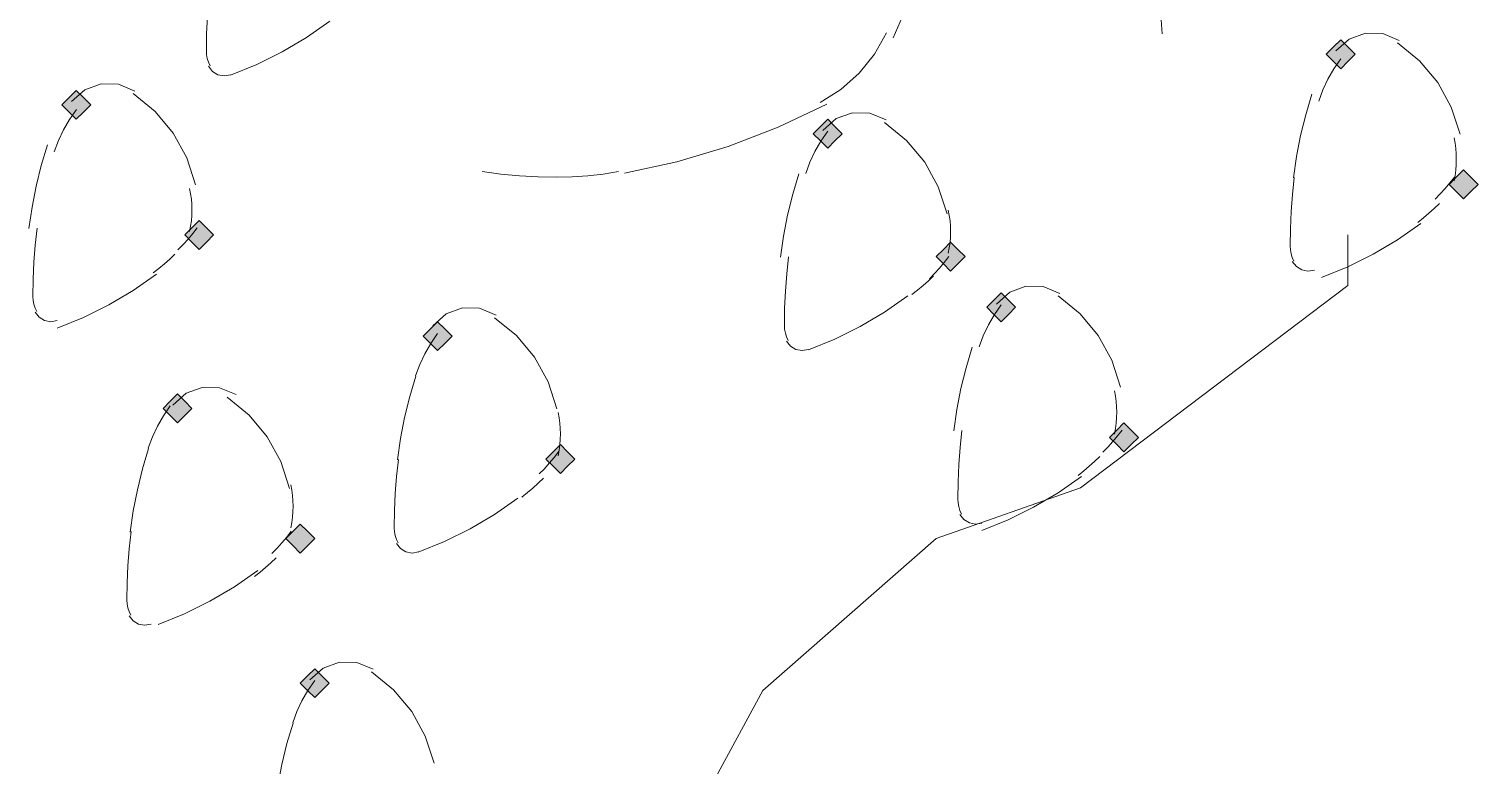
# Model space of a CAD drawing. Header units: millimetres. Extents: x 0 to 420, y 0 to 297.
# Drawn here: x 103.557 to 107.802, y 80.786 to 82.941 of the extents above; entities that cross this region are included whole.
import ezdxf

# ---------------------------------------------------------------- set-up
doc = ezdxf.new("R2010")
doc.units = ezdxf.units.MM

msp = doc.modelspace()

# ---------------------------------------------------------------- hatches: boundary and pattern name
for points in [[(107.3997, 82.9098), (107.3785, 82.8887), (107.3573, 82.8675), (107.3785, 82.8463), (107.3997, 82.8252), (107.4208, 82.8463), (107.442, 82.8675), (107.4208, 82.8887), (107.3997, 82.9098)], [(103.6955, 82.7617), (103.6743, 82.7405), (103.6532, 82.7193), (103.6743, 82.6982), (103.6955, 82.677), (103.7167, 82.6982), (103.7378, 82.7193), (103.7167, 82.7405), (103.6955, 82.7617)], [(105.8968, 82.677), (105.8757, 82.6558), (105.8545, 82.6347), (105.8757, 82.6135), (105.8968, 82.5923), (105.918, 82.6135), (105.9392, 82.6347), (105.918, 82.6558), (105.8968, 82.677)], [(107.7595, 82.5288), (107.7383, 82.5077), (107.7172, 82.4865), (107.7383, 82.4653), (107.7595, 82.4442), (107.7807, 82.4653), (107.8018, 82.4865), (107.7807, 82.5077), (107.7595, 82.5288)], [(104.0553, 82.3807), (104.0342, 82.3595), (104.013, 82.3383), (104.0342, 82.3172), (104.0553, 82.296), (104.0765, 82.3172), (104.0977, 82.3383), (104.0765, 82.3595), (104.0553, 82.3807)], [(106.2567, 82.3172), (106.2355, 82.296), (106.2143, 82.2748), (106.2355, 82.2537), (106.2567, 82.2325), (106.2778, 82.2537), (106.299, 82.2748), (106.2778, 82.296), (106.2567, 82.3172)], [(106.4048, 82.169), (106.3837, 82.1478), (106.3625, 82.1267), (106.3837, 82.1055), (106.4048, 82.0843), (106.426, 82.1055), (106.4472, 82.1267), (106.426, 82.1478), (106.4048, 82.169)], [(104.7538, 82.0843), (104.7327, 82.0632), (104.7115, 82.042), (104.7327, 82.0208), (104.7538, 81.9997), (104.775, 82.0208), (104.7962, 82.042), (104.775, 82.0632), (104.7538, 82.0843)], [(103.9918, 81.8727), (103.9707, 81.8515), (103.9495, 81.8303), (103.9707, 81.8092), (103.9918, 81.788), (104.013, 81.8092), (104.0342, 81.8303), (104.013, 81.8515), (103.9918, 81.8727)], [(106.7647, 81.788), (106.7435, 81.7668), (106.7223, 81.7457), (106.7435, 81.7245), (106.7647, 81.7033), (106.7858, 81.7245), (106.807, 81.7457), (106.7858, 81.7668), (106.7647, 81.788)], [(105.1137, 81.7245), (105.0925, 81.7033), (105.0713, 81.6822), (105.0925, 81.661), (105.1137, 81.6398), (105.1348, 81.661), (105.156, 81.6822), (105.1348, 81.7033), (105.1137, 81.7245)], [(104.3517, 81.4917), (104.3305, 81.4705), (104.3093, 81.4493), (104.3305, 81.4282), (104.3517, 81.407), (104.3728, 81.4282), (104.394, 81.4493), (104.3728, 81.4705), (104.3517, 81.4917)], [(104.394, 81.0683), (104.3728, 81.0472), (104.3517, 81.026), (104.3728, 81.0048), (104.394, 80.9837), (104.4152, 81.0048), (104.4363, 81.026), (104.4152, 81.0472), (104.394, 81.0683)]]:
    msp.add_hatch(color=7).paths.add_polyline_path(points)

# ---------------------------------------------------------------- linework, layer by layer
at = {"lineweight": 13}
for points in [[(106.0889, 82.9157), (106.1157, 82.9783), (106.1394, 83.0422), (106.1599, 83.1071), (106.1772, 83.173)], [(104.0886, 83.0782), (104.0833, 83.0283), (104.0795, 82.9783), (104.0773, 82.9282), (104.0765, 82.8781)], [(106.8705, 83.0898), (106.8709, 83.0491), (106.872, 83.0085), (106.8739, 82.968), (106.8766, 82.9275)], [(104.1471, 82.8066), (104.2242, 82.8378), (104.2987, 82.8745), (104.3702, 82.9168), (104.4385, 82.9644)], [(105.8745, 82.7258), (105.9355, 82.7642), (105.989, 82.8119), (106.0339, 82.8677), (106.0693, 82.9306)], [(107.5712, 82.9079), (107.523, 82.9281), (107.4723, 82.9291), (107.4247, 82.9118), (107.3856, 82.877)], [(104.0765, 82.8781), (104.0772, 82.8665), (104.0793, 82.855), (104.0828, 82.844), (104.0877, 82.8334)], [(107.7493, 82.6332), (107.7236, 82.7124), (107.6837, 82.7845), (107.6308, 82.8479), (107.5663, 82.9005)], [(104.0827, 82.8321), (104.0946, 82.8171), (104.1104, 82.8075), (104.1286, 82.804), (104.1474, 82.8071)], [(107.3998, 82.8536), (107.3798, 82.8249), (107.3622, 82.7947), (107.3473, 82.7631), (107.3351, 82.7302)], [(103.8671, 82.7597), (103.8188, 82.78), (103.7681, 82.781), (103.7206, 82.7636), (103.6815, 82.7288)], [(104.0451, 82.485), (104.0194, 82.5642), (103.9795, 82.6364), (103.9266, 82.6997), (103.8621, 82.7523)], [(107.315, 82.7505), (107.2971, 82.6903), (107.2821, 82.6294), (107.27, 82.5678), (107.261, 82.5057)], [(103.6957, 82.7054), (103.6756, 82.6767), (103.6581, 82.6465), (103.6432, 82.6149), (103.631, 82.5821)], [(105.301, 82.5191), (105.4547, 82.5526), (105.6052, 82.5976), (105.7519, 82.6537), (105.8941, 82.7209)], [(106.0684, 82.6751), (106.0201, 82.6953), (105.9695, 82.6963), (105.9219, 82.6789), (105.8828, 82.6441)], [(106.2464, 82.4004), (106.2207, 82.4795), (106.1808, 82.5517), (106.128, 82.615), (106.0635, 82.6676)], [(105.897, 82.6419), (105.877, 82.6132), (105.8594, 82.583), (105.8445, 82.5514), (105.8323, 82.5186)], [(107.7383, 82.5606), (107.7379, 82.5761), (107.7367, 82.5916), (107.7345, 82.6071), (107.7316, 82.6223)], [(103.6108, 82.6023), (103.5929, 82.5421), (103.5779, 82.4812), (103.5659, 82.4196), (103.5568, 82.3575)], [(104.8847, 82.5237), (104.939, 82.5167), (104.9936, 82.5117), (105.0483, 82.5087), (105.1031, 82.5077)], [(105.1031, 82.5077), (105.1485, 82.5087), (105.1939, 82.5117), (105.239, 82.5167), (105.2839, 82.5237)], [(107.7315, 82.4963), (107.7345, 82.5122), (107.7366, 82.5283), (107.7379, 82.5444), (107.7383, 82.5606)], [(105.8122, 82.5177), (105.7942, 82.4575), (105.7792, 82.3965), (105.7672, 82.335), (105.7581, 82.2728)], [(107.2636, 82.5067), (107.2583, 82.4568), (107.2545, 82.4068), (107.2523, 82.3567), (107.2515, 82.3066)], [(107.6762, 82.4427), (107.6912, 82.4583), (107.7057, 82.4743), (107.7196, 82.4907), (107.733, 82.5076)], [(104.0342, 82.4124), (104.0338, 82.428), (104.0325, 82.4435), (104.0304, 82.4589), (104.0274, 82.4742)], [(104.0274, 82.3481), (104.0303, 82.364), (104.0325, 82.3801), (104.0337, 82.3962), (104.0342, 82.4124)], [(106.2567, 82.3489), (106.2563, 82.3645), (106.255, 82.38), (106.2529, 82.3954), (106.2499, 82.4107)], [(107.6252, 82.3752), (107.6418, 82.3881), (107.6579, 82.4017), (107.6735, 82.4157), (107.6887, 82.4303)], [(103.5806, 82.3585), (103.5753, 82.3086), (103.5715, 82.2586), (103.5693, 82.2085), (103.5685, 82.1584)], [(103.9932, 82.2946), (104.0082, 82.3101), (104.0227, 82.3261), (104.0366, 82.3426), (104.05, 82.3595)], [(107.3432, 82.2139), (107.4204, 82.2451), (107.4948, 82.2819), (107.5664, 82.3241), (107.6346, 82.3717)], [(103.5685, 79.6713), (104.14, 79.9042), (104.775, 80.137), (105.4312, 80.4968), (105.7063, 81.0048), (106.2143, 81.4493), (106.6377, 81.5975), (107.4208, 82.1902), (107.4208, 82.3383)], [(106.2499, 82.2846), (106.2528, 82.3005), (106.255, 82.3166), (106.2562, 82.3327), (106.2567, 82.3489)], [(103.921, 82.227), (103.9376, 82.24), (103.9537, 82.2535), (103.9694, 82.2676), (103.9845, 82.2822)], [(105.7819, 82.2738), (105.7767, 82.224), (105.7729, 82.174), (105.7706, 82.1239), (105.7698, 82.0738)], [(106.1946, 82.2099), (106.2096, 82.2254), (106.2241, 82.2414), (106.238, 82.2579), (106.2514, 82.2748)], [(107.2515, 82.3066), (107.2522, 82.295), (107.2543, 82.2835), (107.2578, 82.2725), (107.2627, 82.2619)], [(107.2577, 82.2606), (107.2696, 82.2456), (107.2854, 82.236), (107.3036, 82.2325), (107.3224, 82.2356)], [(103.6391, 82.0657), (103.7162, 82.0969), (103.7907, 82.1337), (103.8622, 82.176), (103.9305, 82.2235)], [(106.1435, 82.1635), (106.1601, 82.1765), (106.1762, 82.19), (106.1918, 82.2041), (106.207, 82.2187)], [(106.5764, 82.1671), (106.5281, 82.1873), (106.4775, 82.1883), (106.4299, 82.1709), (106.3908, 82.1361)], [(103.5685, 82.1584), (103.5692, 82.1468), (103.5713, 82.1354), (103.5748, 82.1243), (103.5797, 82.1137)], [(105.8404, 82.0022), (105.9175, 82.0334), (105.992, 82.0702), (106.0635, 82.1125), (106.1318, 82.16)], [(106.7544, 81.8924), (106.7287, 81.9715), (106.6888, 82.0437), (106.636, 82.107), (106.5715, 82.1596)], [(103.5747, 82.1124), (103.5865, 82.0974), (103.6024, 82.0879), (103.6206, 82.0843), (103.6394, 82.0875)], [(104.9254, 82.1036), (104.8771, 82.1238), (104.8265, 82.1248), (104.7789, 82.1074), (104.7398, 82.0726)], [(106.405, 82.1339), (106.385, 82.1052), (106.3674, 82.075), (106.3525, 82.0434), (106.3403, 82.0106)], [(105.1034, 81.8289), (105.0777, 81.908), (105.0378, 81.9802), (104.985, 82.0435), (104.9205, 82.0961)], [(105.7698, 82.0738), (105.7706, 82.0621), (105.7727, 82.0507), (105.7762, 82.0396), (105.781, 82.029)], [(104.754, 82.0493), (104.7339, 82.0206), (104.7164, 81.9903), (104.7015, 81.9587), (104.6893, 81.9259)], [(105.776, 82.0277), (105.7879, 82.0128), (105.8037, 82.0032), (105.8219, 81.9997), (105.8407, 82.0028)], [(106.3202, 82.0097), (106.3022, 81.9495), (106.2872, 81.8885), (106.2752, 81.827), (106.2661, 81.7648)], [(104.1634, 81.8707), (104.1151, 81.891), (104.0645, 81.892), (104.0169, 81.8746), (103.9778, 81.8398)], [(104.6903, 81.925), (104.6724, 81.8648), (104.6574, 81.8039), (104.6454, 81.7423), (104.6363, 81.6802)], [(104.3202, 81.596), (104.2946, 81.6752), (104.2546, 81.7474), (104.2018, 81.8107), (104.1373, 81.8633)], [(106.7435, 81.8197), (106.7431, 81.8353), (106.7418, 81.8508), (106.7397, 81.8662), (106.7368, 81.8815)], [(103.9709, 81.8376), (103.9508, 81.8089), (103.9333, 81.7787), (103.9183, 81.7471), (103.9061, 81.7142)], [(105.1137, 81.7562), (105.1133, 81.7718), (105.112, 81.7873), (105.1099, 81.8027), (105.1069, 81.818)], [(106.7367, 81.7554), (106.7397, 81.7714), (106.7418, 81.7874), (106.7431, 81.8036), (106.7435, 81.8197)], [(106.2899, 81.7658), (106.2847, 81.7159), (106.2809, 81.666), (106.2786, 81.6159), (106.2778, 81.5657)], [(106.7026, 81.7019), (106.7176, 81.7174), (106.7321, 81.7334), (106.746, 81.7499), (106.7594, 81.7668)], [(105.1069, 81.6919), (105.1098, 81.7079), (105.112, 81.7239), (105.1132, 81.7401), (105.1137, 81.7562)], [(103.9072, 81.7133), (103.8892, 81.6532), (103.8743, 81.5922), (103.8622, 81.5306), (103.8532, 81.4685)], [(104.6389, 81.6811), (104.6337, 81.6313), (104.6299, 81.5813), (104.6276, 81.5312), (104.6269, 81.4811)], [(105.0516, 81.6384), (105.0666, 81.6539), (105.081, 81.6699), (105.095, 81.6864), (105.1083, 81.7033)], [(106.6304, 81.6343), (106.647, 81.6473), (106.6631, 81.6608), (106.6787, 81.6749), (106.6938, 81.6895)], [(104.3305, 81.5446), (104.3301, 81.5601), (104.3288, 81.5756), (104.3267, 81.5911), (104.3237, 81.6063)], [(105.0005, 81.5709), (105.0171, 81.5838), (105.0332, 81.5973), (105.0489, 81.6114), (105.064, 81.626)], [(106.3484, 81.4731), (106.4255, 81.5042), (106.5, 81.541), (106.5715, 81.5833), (106.6398, 81.6308)], [(104.6974, 81.4096), (104.7745, 81.4407), (104.849, 81.4775), (104.9205, 81.5198), (104.9888, 81.5674)], [(106.2778, 81.5657), (106.2786, 81.5541), (106.2807, 81.5427), (106.2842, 81.5316), (106.289, 81.521)], [(104.3237, 81.4803), (104.3267, 81.4962), (104.3288, 81.5123), (104.3301, 81.5284), (104.3305, 81.5446)], [(106.284, 81.5197), (106.2959, 81.5048), (106.3117, 81.4952), (106.3299, 81.4917), (106.3487, 81.4948)], [(103.8558, 81.4695), (103.8505, 81.4196), (103.8467, 81.3696), (103.8444, 81.3195), (103.8437, 81.2694)], [(104.2684, 81.4056), (104.2834, 81.4211), (104.2979, 81.4371), (104.3118, 81.4536), (104.3252, 81.4705)], [(104.6269, 81.4811), (104.6276, 81.4694), (104.6297, 81.458), (104.6332, 81.447), (104.638, 81.4364)], [(104.633, 81.4351), (104.6449, 81.4201), (104.6607, 81.4105), (104.6789, 81.407), (104.6977, 81.4101)], [(104.2174, 81.338), (104.2339, 81.351), (104.2501, 81.3645), (104.2657, 81.3786), (104.2808, 81.3932)], [(103.9354, 81.1979), (104.0125, 81.2291), (104.087, 81.2659), (104.1586, 81.3081), (104.2268, 81.3557)], [(103.8437, 81.2694), (103.8444, 81.2578), (103.8465, 81.2464), (103.85, 81.2353), (103.8548, 81.2247)], [(103.8499, 81.2234), (103.8617, 81.2084), (103.8776, 81.1989), (103.8957, 81.1953), (103.9146, 81.1985)], [(104.5656, 81.0664), (104.5173, 81.0867), (104.4666, 81.0876), (104.419, 81.0703), (104.3799, 81.0355)], [(104.7436, 80.7917), (104.7179, 80.8709), (104.678, 80.943), (104.6251, 81.0064), (104.5606, 81.059)], [(104.3942, 81.0333), (104.3741, 81.0046), (104.3566, 80.9743), (104.3417, 80.9427), (104.3295, 80.9099)], [(104.3305, 80.909), (104.3126, 80.8488), (104.2976, 80.7879), (104.2855, 80.7263), (104.2765, 80.6642)]]:
    msp.add_lwpolyline(points, dxfattribs=at)
at = {"lineweight": 0}
for points in [[(107.3997, 82.9098), (107.3785, 82.8887), (107.3573, 82.8675), (107.3785, 82.8463), (107.3997, 82.8252), (107.4208, 82.8463), (107.442, 82.8675), (107.4208, 82.8887)], [(103.6955, 82.7617), (103.6743, 82.7405), (103.6532, 82.7193), (103.6743, 82.6982), (103.6955, 82.677), (103.7167, 82.6982), (103.7378, 82.7193), (103.7167, 82.7405)], [(105.8968, 82.677), (105.8757, 82.6558), (105.8545, 82.6347), (105.8757, 82.6135), (105.8968, 82.5923), (105.918, 82.6135), (105.9392, 82.6347), (105.918, 82.6558)], [(107.7595, 82.5288), (107.7383, 82.5077), (107.7172, 82.4865), (107.7383, 82.4653), (107.7595, 82.4442), (107.7807, 82.4653), (107.8018, 82.4865), (107.7807, 82.5077)], [(104.0553, 82.3807), (104.0342, 82.3595), (104.013, 82.3383), (104.0342, 82.3172), (104.0553, 82.296), (104.0765, 82.3172), (104.0977, 82.3383), (104.0765, 82.3595)], [(106.2567, 82.3172), (106.2355, 82.296), (106.2143, 82.2748), (106.2355, 82.2537), (106.2567, 82.2325), (106.2778, 82.2537), (106.299, 82.2748), (106.2778, 82.296)], [(106.4048, 82.169), (106.3837, 82.1478), (106.3625, 82.1267), (106.3837, 82.1055), (106.4048, 82.0843), (106.426, 82.1055), (106.4472, 82.1267), (106.426, 82.1478)], [(104.7538, 82.0843), (104.7327, 82.0632), (104.7115, 82.042), (104.7327, 82.0208), (104.7538, 81.9997), (104.775, 82.0208), (104.7962, 82.042), (104.775, 82.0632)], [(103.9918, 81.8727), (103.9707, 81.8515), (103.9495, 81.8303), (103.9707, 81.8092), (103.9918, 81.788), (104.013, 81.8092), (104.0342, 81.8303), (104.013, 81.8515)], [(106.7647, 81.788), (106.7435, 81.7668), (106.7223, 81.7457), (106.7435, 81.7245), (106.7647, 81.7033), (106.7858, 81.7245), (106.807, 81.7457), (106.7858, 81.7668)], [(105.1137, 81.7245), (105.0925, 81.7033), (105.0713, 81.6822), (105.0925, 81.661), (105.1137, 81.6398), (105.1348, 81.661), (105.156, 81.6822), (105.1348, 81.7033)], [(104.3517, 81.4917), (104.3305, 81.4705), (104.3093, 81.4493), (104.3305, 81.4282), (104.3517, 81.407), (104.3728, 81.4282), (104.394, 81.4493), (104.3728, 81.4705)], [(104.394, 81.0683), (104.3728, 81.0472), (104.3517, 81.026), (104.3728, 81.0048), (104.394, 80.9837), (104.4152, 81.0048), (104.4363, 81.026), (104.4152, 81.0472)]]:
    msp.add_lwpolyline(points, close=True, dxfattribs=at)

doc.saveas('drawing.dxf')
